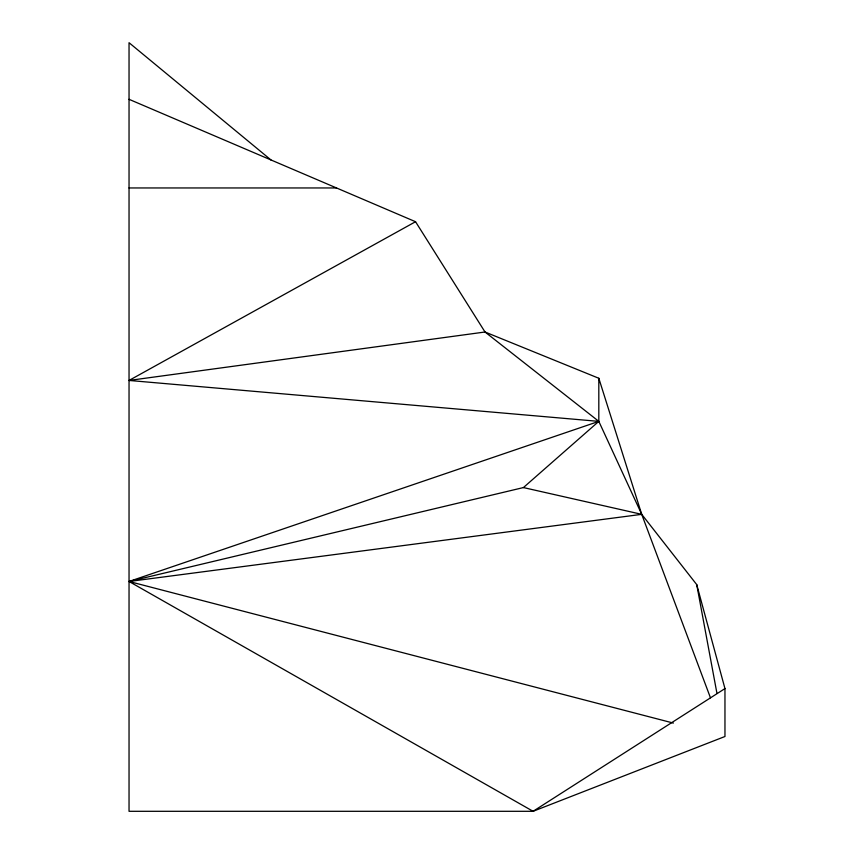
<?xml version="1.0" encoding="UTF-8"?>
<svg xmlns="http://www.w3.org/2000/svg" width="854" height="854" viewBox="0 0 854 854"><rect width="100%" height="100%" fill="white"/><g stroke="black" fill="none" stroke-linecap="round" stroke-linejoin="round"><path stroke-width="1.28" d="M598.814 378.269L641.717 514.343L696.725 584.606L724.961 688.591L724.961 736.5L533.088 811.3L129.039 581.478L523.417 487.57L598.814 421.374L598.814 378.269L485.019 332.003L129.039 380.446L415.546 221.72L485.019 332.003L598.814 421.374L641.717 514.343L710.464 697.814M724.961 688.591L533.088 811.3L129.039 811.3L129.039 42.7L270.953 159.944M673.368 723.082L129.039 581.478L598.814 421.374L129.039 380.446M129.039 581.478L641.717 514.343L523.417 487.57M129.039 187.955L336.519 187.955M129.039 99.31L415.546 221.72M696.725 584.606L716.933 693.288"/></g></svg>
